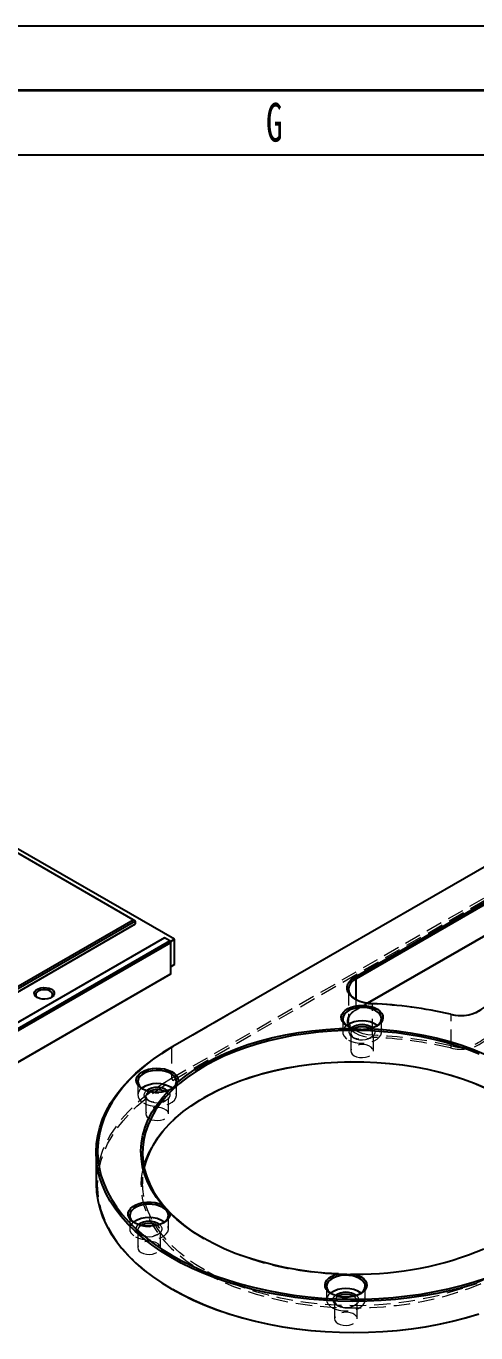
# Model space of a CAD drawing. Header units: millimetres. Extents: x 0 to 420, y 1 to 298.
# Drawn here: x 315.7 to 350.6, y 196.6 to 298 of the extents above; entities that cross this region are included whole.
import ezdxf

# ---------------------------------------------------------------- set-up
doc = ezdxf.new("R2010")
doc.units = ezdxf.units.MM
doc.linetypes.add('HIDDEN', pattern=[1.905, 1.27, -0.635])
doc.layers.add('SLD-0', color=179, linetype='Continuous')
doc.layers.add('도면층1', color=4, linetype='Continuous', lineweight=35)
doc.layers.add('도면층2', color=3, linetype='Continuous', lineweight=25)
doc.styles.add('SLDTEXTSTYLE5', font='TXT', dxfattribs={"width": 0.638186})

msp = doc.modelspace()

# ---------------------------------------------------------------- linework, layer by layer
at = {"color": 7, "linetype": 'Continuous', "lineweight": 25}
for p, q in [((327.250112, 227.152604), (299.531526, 243.154203)), ((369.454093, 243.268553), (327.112539, 218.825294)), ((324.053989, 228.671176), (314.041357, 234.451346)), ((341.24937, 224.243182), (356.77432, 233.205545)), ((356.859173, 233.058576), (341.334223, 224.096213)), ((342.222714, 222.192167), (356.859173, 230.641615)), ((356.77432, 230.592615), (342.222736, 222.192164)), ((311.680735, 221.528248), (324.053989, 228.671176)), ((324.223695, 228.573191), (311.778616, 221.3888)), ((311.778616, 221.160168), (324.223695, 228.34456)), ((324.223695, 228.573191), (324.053989, 228.671176)), ((324.223695, 228.34456), (324.223695, 228.573191)), ((326.486437, 227.266954), (314.113182, 220.124026)), ((326.882416, 227.03836), (326.486437, 227.266954)), ((327.250112, 227.152604), (326.967269, 226.989322)), ((327.250112, 225.192906), (327.250112, 227.152604)), ((326.967269, 226.891391), (286.326303, 203.42986)), ((286.384881, 203.65963), (326.882416, 227.03836)), ((326.882416, 227.03836), (326.967269, 226.891391)), ((326.882416, 227.03836), (326.967269, 226.98936)), ((326.967269, 226.891391), (326.967269, 226.98936)), ((326.967269, 224.47443), (326.967269, 226.891391)), ((327.250112, 225.192906), (326.967269, 225.029624)), ((326.882416, 224.425429), (284.540862, 199.982171)), ((284.625715, 200.031171), (326.967269, 224.47443)), ((326.967269, 224.47443), (326.882416, 224.425429)), ((341.24937, 224.243182), (341.334223, 224.096213)), ((341.334223, 222.46604), (341.334223, 224.096213)), ((327.027686, 218.776294), (327.112539, 218.825294)), ((321.169822, 210.612213), (321.169822, 208.195252)), ((327.025388, 200.032498), (327.110255, 199.983489))]:
    msp.add_line(p, q, dxfattribs=at)
at = {"color": 7, "linetype": 'HIDDEN', "lineweight": 18}
for p, q in [((327.027686, 218.776294), (369.36924, 243.219553)), ((369.36924, 240.802592), (327.027686, 216.359333)), ((327.112539, 216.212364), (369.454093, 240.655623)), ((340.748436, 223.279805), (340.748436, 220.862844)), ((341.249126, 222.512537), (341.333993, 222.463529)), ((342.222736, 222.192164), (341.24937, 221.630251)), ((341.334223, 221.679252), (341.334223, 222.46604)), ((341.334223, 221.679252), (342.222714, 222.192167)), ((342.596315, 222.157094), (342.604926, 222.128205)), ((342.604926, 219.711244), (342.604926, 222.128205)), ((341.24937, 221.630251), (341.334223, 221.679252)), ((348.695347, 221.309441), (348.650194, 221.343242)), ((348.695347, 218.89248), (348.695347, 221.309441)), ((340.298013, 220.997062), (340.298013, 219.951889)), ((340.652313, 220.433863), (340.73718, 220.384855)), ((342.858845, 220.384855), (342.943712, 220.433863)), ((343.298013, 219.951889), (343.298013, 220.997062)), ((340.918013, 219.853905), (340.918013, 218.482116)), ((341.090791, 219.543752), (341.175658, 219.494743)), ((342.420368, 219.494743), (342.505234, 219.543752)), ((342.604926, 219.711244), (342.596315, 219.544164)), ((342.678013, 218.482116), (342.678013, 219.853905)), ((327.027686, 218.776294), (327.027686, 216.359333)), ((348.695347, 218.89248), (348.650194, 218.730312)), ((324.404956, 216.118699), (324.404956, 215.073526)), ((327.027686, 216.359333), (327.112539, 216.212364)), ((327.404956, 215.073526), (327.404956, 216.118699)), ((324.759257, 215.5555), (324.844123, 215.506492)), ((325.024956, 214.975542), (325.024956, 213.603753)), ((326.784956, 213.603753), (326.784956, 214.975542)), ((326.965788, 215.506492), (327.017225, 215.536195)), ((325.197734, 214.665389), (325.282601, 214.61638)), ((326.527311, 214.61638), (326.612178, 214.665389)), ((329.571386, 214.888711), (329.48652, 214.839702)), ((324.769822, 210.612213), (324.769822, 208.195252)), ((323.776765, 205.73385), (323.776765, 204.688678)), ((324.131066, 205.170652), (324.215932, 205.121643)), ((326.337598, 205.121643), (326.422464, 205.170652)), ((326.776765, 204.688678), (326.776765, 205.73385)), ((324.396765, 204.590693), (324.396765, 203.218904)), ((324.569543, 204.28054), (324.65441, 204.231532)), ((325.89912, 204.231532), (325.983987, 204.28054)), ((326.156765, 203.218904), (326.156765, 204.590693)), ((329.48652, 203.967763), (329.571386, 203.918754)), ((339.041631, 200.227364), (339.041631, 199.182192)), ((342.041631, 199.182192), (342.041631, 200.227364)), ((339.395932, 199.664166), (339.480798, 199.615157)), ((339.661631, 199.084207), (339.661631, 197.712418)), ((339.834409, 198.774054), (339.919276, 198.725046)), ((341.163986, 198.725046), (341.248852, 198.774054)), ((341.421631, 197.712418), (341.421631, 199.084207)), ((341.602463, 199.615157), (341.68733, 199.664166))]:
    msp.add_line(p, q, dxfattribs=at)
at = {"color": 7, "linetype": 'Continuous', "lineweight": 25, "flags": 128}
for points in [[(342.596315, 222.157094), (342.228998, 222.191244), (341.877679, 222.261938), (341.553178, 222.366999), (341.265489, 222.50319), (341.023473, 222.666318), (340.834584, 222.851359), (340.704638, 223.052612), (340.637639, 223.263881), (340.635649, 223.478658), (340.69873, 223.690328), (340.82494, 223.892373), (341.01039, 224.078569), (341.24937, 224.243182)], [(341.334223, 224.096213), (341.092177, 223.926986), (340.90997, 223.734377), (340.794187, 223.525345), (340.749009, 223.307441), (340.77607, 223.088539), (340.874391, 222.876547), (341.040421, 222.679125), (341.26816, 222.503405), (341.292797, 222.488033)], [(317.70417, 223.274666), (317.837217, 223.172065), (317.914802, 223.051981), (317.93064, 222.924143), (317.883448, 222.798908), (317.777049, 222.686421), (317.620064, 222.595795), (317.425209, 222.534372), (317.208272, 222.507129), (316.986826, 222.516272), (316.778813, 222.561061), (316.601084, 222.637867), (316.468038, 222.740468), (316.390453, 222.860552), (316.374615, 222.988389), (316.421806, 223.113625), (316.528205, 223.226112), (316.685191, 223.316738), (316.880045, 223.37816), (317.096983, 223.405403), (317.318428, 223.39626), (317.526441, 223.351472), (317.70417, 223.274666)], [(317.619318, 223.127696), (317.452261, 223.197764), (317.255874, 223.2346), (317.04938, 223.2346), (316.852993, 223.197764), (316.685937, 223.127696), (316.564563, 223.031256), (316.500753, 222.917885), (316.500753, 222.798678), (316.564563, 222.685307), (316.646977, 222.613415)], [(317.658277, 222.613415), (317.740691, 222.685307), (317.804501, 222.798678), (317.804501, 222.917885), (317.740691, 223.031256), (317.619318, 223.127696)], [(341.115318, 220.246939), (340.842515, 220.339831), (340.606235, 220.461589), (340.415508, 220.607561), (340.277626, 220.772166), (340.197858, 220.949113), (340.179253, 221.131637), (340.222523, 221.312763), (340.326014, 221.485568), (340.485769, 221.643445), (340.695683, 221.78036), (340.947732, 221.891081), (341.232281, 221.971374), (341.538455, 222.018171), (341.85455, 222.029683), (342.168484, 222.00547), (342.468257, 221.946457), (342.742411, 221.854901), (342.980467, 221.7343), (343.173325, 221.589265), (343.313614, 221.42534), (343.395972, 221.248789), (343.41725, 221.066361), (343.376636, 220.885031), (343.275681, 220.711727), (343.118244, 220.553076), (342.910344, 220.41514), (342.659926, 220.303193), (342.376564, 220.221513)], [(342.899645, 220.409359), (342.963732, 220.452113), (343.134522, 220.603937), (343.246901, 220.772942), (343.295957, 220.951742), (343.279545, 221.132523), (343.198383, 221.307384), (343.056018, 221.468682), (342.858673, 221.609368), (342.614971, 221.723293), (342.335565, 221.805478), (342.032664, 221.852332), (341.719509, 221.861806), (341.409784, 221.833487), (341.117027, 221.768612), (340.854032, 221.670017), (340.632294, 221.54201), (340.461503, 221.390186), (340.349124, 221.221181), (340.300068, 221.042381), (340.31648, 220.8616), (340.397642, 220.68674), (340.540007, 220.525442), (340.696381, 220.409359)], [(350.87732, 218.242997), (350.043951, 218.573968), (349.176822, 218.874649), (348.279233, 219.143898), (347.354598, 219.38069), (346.406434, 219.584124), (345.438348, 219.753426), (344.454024, 219.887953), (343.457206, 219.987192), (342.451686, 220.050767), (341.441289, 220.078434), (340.42986, 220.07009), (339.421245, 220.025764), (338.419283, 219.945628), (337.427785, 219.829984), (336.450522, 219.679273), (335.491213, 219.494069), (334.553507, 219.275076), (333.640971, 219.023126), (332.757077, 218.73918), (331.905187, 218.424316), (331.088543, 218.079733), (330.31025, 217.706741), (329.57327, 217.306759), (328.880407, 216.88131), (328.234297, 216.432011), (327.637396, 215.960573), (327.091977, 215.468787), (326.600113, 214.958526), (326.163677, 214.43173), (325.784328, 213.890404), (325.463511, 213.336607), (325.202444, 212.772445), (325.002121, 212.200065), (324.863305, 211.621644), (324.786524, 211.039384), (324.772069, 210.455498), (324.819995, 209.872208), (324.930121, 209.291734), (325.102027, 208.716283), (325.33506, 208.148045), (325.628332, 207.589181), (325.980729, 207.041818), (326.390909, 206.508037), (326.857312, 205.98987), (327.378164, 205.489287), (327.951483, 205.008194), (328.575088, 204.548419), (329.246607, 204.111713), (329.529108, 203.943258)], [(327.504674, 216.069161), (328.13365, 216.568136), (328.81721, 217.042583), (329.552492, 217.490516), (330.336417, 217.910059), (331.165702, 218.299456), (332.036875, 218.657076), (332.946289, 218.981421), (333.890135, 219.271134), (334.864462, 219.525002), (335.86519, 219.741961), (336.88813, 219.921103), (337.928997, 220.061679), (338.983434, 220.163099), (340.047025, 220.224938), (341.115318, 220.246939)], [(342.376564, 220.221513), (343.439595, 220.156546), (344.493124, 220.052027), (345.532737, 219.908392), (346.554082, 219.726244), (347.552883, 219.506345), (348.524957, 219.249615), (349.466235, 218.957131), (350.372775, 218.630115), (351.240781, 218.269938), (352.066619, 217.878108), (352.846831, 217.456265), (353.578151, 217.006175), (354.257516, 216.529724), (354.882081, 216.028905), (355.449231, 215.505817)], [(350.701727, 200.462077), (349.703756, 200.170293), (348.679086, 199.911177), (347.630923, 199.68554), (346.562546, 199.494087), (345.477298, 199.337418), (344.378573, 199.216022), (343.26981, 199.13028), (342.154477, 199.08046), (341.036064, 199.066717), (339.918069, 199.089094), (338.80399, 199.147522), (337.697313, 199.241818), (336.6015, 199.371687), (335.519978, 199.536722), (334.456133, 199.736407), (333.413292, 199.970117), (332.394717, 200.237122), (331.403595, 200.536585), (330.443028, 200.867571), (329.516019, 201.229043), (328.625471, 201.61987), (327.774167, 202.038831), (326.964772, 202.484613), (326.199819, 202.955823), (325.481699, 203.450987), (324.812661, 203.968554), (324.194796, 204.506907), (323.630039, 205.06436), (323.120155, 205.63917), (322.666741, 206.229538), (322.271214, 206.833618), (321.934812, 207.449519), (321.658587, 208.075315), (321.443405, 208.709047), (321.289937, 209.348734), (321.198664, 209.992373), (321.169871, 210.637952), (321.20365, 211.28345), (321.299893, 211.926848), (321.4583, 212.566133), (321.678375, 213.199306), (321.95943, 213.824384), (322.300585, 214.439413), (322.700774, 215.042469), (323.158743, 215.631664), (323.673061, 216.205156), (324.242119, 216.76115), (324.864135, 217.297907), (325.537164, 217.813747), (326.259101, 218.307057), (327.027686, 218.776294)], [(327.112539, 218.825294), (326.350832, 218.360337), (325.635204, 217.871592), (324.96788, 217.360579), (324.350935, 216.828888), (323.786287, 216.27817), (323.275692, 215.71014), (322.820737, 215.126562), (322.422838, 214.529252), (322.083231, 213.920067), (321.802973, 213.300901), (321.582935, 212.673679), (321.423801, 212.040352), (321.326066, 211.402889), (321.290034, 210.763272), (321.315817, 210.12349), (321.403335, 209.485533), (321.552315, 208.851383), (321.762294, 208.223013), (322.03262, 207.602377), (322.362452, 206.991405), (322.750764, 206.391996), (323.196349, 205.806014), (323.697822, 205.235281), (324.253622, 204.681573), (324.862022, 204.14661), (325.521131, 203.632055), (326.228898, 203.13951), (326.983122, 202.670506), (327.78146, 202.2265), (328.621427, 201.808874), (329.500413, 201.418926), (330.415685, 201.057869), (331.364395, 200.726825), (332.343595, 200.426823), (333.35024, 200.158797), (334.381199, 199.92358), (335.433266, 199.721904), (336.503172, 199.554394), (337.587587, 199.421573), (338.683142, 199.323853), (339.786429, 199.261538), (340.894017, 199.234823), (342.002463, 199.243789), (343.10832, 199.288409), (344.208149, 199.368544), (345.298531, 199.483946), (346.376075, 199.634254), (347.43743, 199.819003), (348.479297, 200.037617), (349.498435, 200.289417), (350.491676, 200.57362), (351.455931, 200.889342)], [(326.835908, 215.451319), (326.560154, 215.361379), (326.259356, 215.304131), (325.945011, 215.281763), (325.629136, 215.295132), (325.323803, 215.343726), (325.040684, 215.425687), (324.790601, 215.537883), (324.583111, 215.676024), (324.426148, 215.834832), (324.325709, 216.008235), (324.285635, 216.189606), (324.307457, 216.372012), (324.390341, 216.548481), (324.531118, 216.712267), (324.724408, 216.857111), (324.962823, 216.977475), (325.23725, 217.068759), (325.537198, 217.127473), (325.851204, 217.151375), (326.167264, 217.139549), (326.473297, 217.092448), (326.757607, 217.011872), (327.009326, 216.900902), (327.218831, 216.763778), (327.378116, 216.605742), (327.481092, 216.432836), (327.523822, 216.251667), (327.504674, 216.069161)], [(326.965788, 215.506492), (327.070675, 215.57375), (327.241466, 215.725574), (327.353845, 215.894579), (327.4029, 216.073379), (327.386488, 216.25416), (327.305327, 216.429021), (327.162962, 216.590319), (326.965616, 216.731005), (326.721914, 216.84493), (326.442508, 216.927115), (326.139608, 216.973969), (325.826452, 216.983444), (325.516727, 216.955124), (325.22397, 216.890249), (324.960975, 216.791654), (324.739237, 216.663647), (324.568446, 216.511823), (324.456067, 216.342818), (324.407012, 216.164018), (324.423423, 215.983237), (324.504585, 215.808377), (324.64695, 215.647079), (324.803324, 215.530996)], [(324.903975, 209.403732), (324.927091, 209.50325), (325.09738, 210.078009), (325.328638, 210.645626), (325.619987, 211.203948), (325.970322, 211.750857), (326.378314, 212.284279), (326.842414, 212.802189), (327.360864, 213.302624), (327.931696, 213.783684), (328.552745, 214.243546), (329.221654, 214.680465), (329.935887, 215.092782), (330.692734, 215.478936), (331.489324, 215.837459), (332.322636, 216.166994), (333.189508, 216.466288), (334.086652, 216.734208), (335.010666, 216.969737), (335.958042, 217.17198), (336.925189, 217.340173), (337.908438, 217.473675), (338.904057, 217.571981), (339.908272, 217.634718), (340.917272, 217.661648), (341.92723, 217.652668), (342.934315, 217.607814), (343.934707, 217.527254), (344.924611, 217.411295), (345.900271, 217.260376), (346.857987, 217.07507), (347.794126, 216.85608), (348.705137, 216.604236), (349.587564, 216.320494), (350.438059, 216.005931), (351.253397, 215.661739)], [(351.327179, 215.618387), (350.505875, 215.965097), (349.649157, 216.281963), (348.760273, 216.567781), (347.842597, 216.821467), (346.899608, 217.042059), (345.934884, 217.228721), (344.952085, 217.380744), (343.954938, 217.497552), (342.947226, 217.578701), (341.932772, 217.623884), (340.915424, 217.632929), (339.899041, 217.605802), (338.887479, 217.542606), (337.884574, 217.443581), (336.894131, 217.309102), (335.919907, 217.139679), (334.965599, 216.935955), (334.034824, 216.698703), (333.131116, 216.428823), (332.257901, 216.127338), (331.418491, 215.795393), (330.616072, 215.434246), (329.853687, 215.045267), (329.529108, 214.864206)], [(326.297932, 206.557846), (325.863876, 207.121787), (325.493908, 207.700754), (325.189577, 208.292322), (324.952156, 208.894013), (324.78264, 209.503309), (324.681739, 210.117658), (324.649875, 210.734488), (324.687182, 211.351217), (324.793503, 211.965262), (324.968393, 212.574051), (325.21112, 213.175037), (325.520668, 213.765701), (325.89574, 214.343573), (326.334766, 214.906231), (326.835908, 215.451319)], [(321.169822, 208.195252), (321.201285, 207.547876), (321.295577, 206.902538), (321.452401, 206.261266), (321.671263, 205.62608), (321.951475, 204.998977), (322.292155, 204.381931), (322.692231, 203.776883), (323.150444, 203.185737), (323.665353, 202.610353), (324.235338, 202.05254), (324.858604, 201.514055), (325.533192, 200.996592), (326.256978, 200.501778), (327.027686, 200.031171), (327.84289, 199.586251), (328.700026, 199.168418), (329.596396, 198.778987), (330.52918, 198.419183), (331.495444, 198.090138), (332.492147, 197.792887), (333.516153, 197.528366), (334.56424, 197.297407), (335.633111, 197.100737), (336.719403, 196.938974), (337.819697, 196.812628), (338.930532, 196.722095), (340.048413, 196.667661), (341.169822, 196.649498), (342.291231, 196.667661), (343.409111, 196.722095), (344.519946, 196.812628), (345.62024, 196.938974), (346.706532, 197.100737), (347.775403, 197.297407), (348.82349, 197.528366), (349.847496, 197.792887), (350.844199, 198.090138)], [(326.890412, 205.914578), (326.88746, 205.731746), (326.822943, 205.552739), (326.699325, 205.3844), (326.521332, 205.233164), (326.295767, 205.104811), (326.031253, 205.004247), (325.737899, 204.935317), (325.426919, 204.900655), (325.1102, 204.901585), (324.799848, 204.938073), (324.507725, 205.008723), (324.244997, 205.110836), (324.021707, 205.240508), (323.84639, 205.392782), (323.725746, 205.561838), (323.664388, 205.741215), (323.664661, 205.924055), (323.726553, 206.103371), (323.8477, 206.272307), (324.023471, 206.424407), (324.247147, 206.553857), (324.510178, 206.655709), (324.802512, 206.726069), (325.112972, 206.762249), (325.429694, 206.762865), (325.74057, 206.727893), (326.033717, 206.658672), (326.297932, 206.557846)], [(326.378397, 205.146148), (326.442484, 205.188901), (326.613275, 205.340725), (326.725654, 205.50973), (326.774709, 205.688531), (326.758298, 205.869311), (326.677136, 206.044172), (326.534771, 206.20547), (326.337425, 206.346156), (326.093724, 206.460081), (325.814317, 206.542267), (325.511417, 206.58912), (325.198261, 206.598595), (324.888536, 206.570276), (324.595779, 206.505401), (324.332784, 206.406805), (324.111046, 206.278798), (323.940255, 206.126975), (323.827876, 205.957969), (323.778821, 205.779169), (323.795232, 205.598388), (323.876394, 205.423528), (324.018759, 205.26223), (324.175133, 205.146148)], [(339.96308, 201.198883), (338.900048, 201.263849), (337.84652, 201.368369), (336.806907, 201.512003), (335.785561, 201.694151), (334.78676, 201.91405), (333.814686, 202.17078), (332.873408, 202.463265), (331.966869, 202.79028), (331.098862, 203.150457), (330.273024, 203.542288), (329.492812, 203.964131), (328.761492, 204.41422), (328.082128, 204.890672), (327.457563, 205.39149), (326.890412, 205.914578)], [(341.224326, 201.173457), (341.497128, 201.080565), (341.733409, 200.958806), (341.924135, 200.812835), (342.062018, 200.64823), (342.141786, 200.471283), (342.16039, 200.288758), (342.11712, 200.107632), (342.01363, 199.934828), (341.853874, 199.776951), (341.64396, 199.640035), (341.391911, 199.529315), (341.107362, 199.449022), (340.801188, 199.402225), (340.485094, 199.390713), (340.17116, 199.414926), (339.871387, 199.473938), (339.597233, 199.565494), (339.359177, 199.686095), (339.166318, 199.83113), (339.026029, 199.995056), (338.943671, 200.171607), (338.922393, 200.354034), (338.963008, 200.535365), (339.063963, 200.708668), (339.221399, 200.86732), (339.429299, 201.005255), (339.679717, 201.117203), (339.96308, 201.198883)], [(341.643263, 199.639662), (341.70735, 199.682416), (341.878141, 199.834239), (341.990519, 200.003244), (342.039575, 200.182045), (342.023163, 200.362826), (341.942001, 200.537686), (341.799637, 200.698984), (341.602291, 200.83967), (341.358589, 200.953595), (341.079183, 201.035781), (340.776282, 201.082635), (340.463127, 201.092109), (340.153402, 201.06379), (339.860645, 200.998915), (339.59765, 200.900319), (339.375912, 200.772312), (339.205121, 200.620489), (339.092742, 200.451484), (339.043686, 200.272683), (339.060098, 200.091903), (339.14126, 199.917042), (339.283625, 199.755744), (339.439999, 199.639662)], [(350.786153, 198.052783), (349.79543, 197.757316), (348.777568, 197.494382), (347.735769, 197.264809), (346.673312, 197.069319), (345.593538, 196.908527), (344.499845, 196.782938), (343.395675, 196.692949), (342.284502, 196.638842), (341.169822, 196.620787), (340.055141, 196.638842), (338.943968, 196.692949), (337.839798, 196.782938), (336.746105, 196.908527), (335.666332, 197.069319), (334.603874, 197.264809), (333.562075, 197.494382), (332.544213, 197.757316), (331.55349, 198.052783), (330.593024, 198.379854), (329.665836, 198.737499), (328.774844, 199.124594), (327.922852, 199.53992), (327.112539, 199.982171), (327.110255, 199.983489)]]:
    msp.add_lwpolyline(points, dxfattribs=at)
at = {"color": 7, "linetype": 'HIDDEN', "lineweight": 18, "flags": 128}
for points in [[(341.24937, 221.630251), (341.01039, 221.465638), (340.82494, 221.279442), (340.69873, 221.077398), (340.635649, 220.865728), (340.637639, 220.650951), (340.704638, 220.439682), (340.834584, 220.238428), (341.023473, 220.053388), (341.265489, 219.89026), (341.553178, 219.754068), (341.877679, 219.649008), (342.228998, 219.578314), (342.596315, 219.544164)], [(342.604926, 219.711244), (342.23006, 219.747724), (341.873922, 219.824492), (341.54938, 219.938775), (341.26816, 220.086444), (341.040421, 220.262164), (340.874391, 220.459587), (340.77607, 220.671578), (340.749009, 220.89048), (340.794187, 221.108384), (340.90997, 221.317416), (341.092177, 221.510025), (341.334223, 221.679252)], [(340.601963, 220.474476), (340.461503, 220.345014), (340.349124, 220.176009), (340.300068, 219.997209), (340.31648, 219.816428), (340.397642, 219.641567), (340.540007, 219.480269), (340.737352, 219.339583)], [(340.737352, 219.339583), (340.981054, 219.225658), (341.260461, 219.143473), (341.563361, 219.096619), (341.876517, 219.087145), (342.186241, 219.115464), (342.478998, 219.180339), (342.741993, 219.278934), (342.963732, 219.406941), (343.134522, 219.558765), (343.246901, 219.72777), (343.295957, 219.90657), (343.279545, 220.087351), (343.198383, 220.262212), (343.056018, 220.42351), (342.994062, 220.474476)], [(341.090906, 219.543685), (340.937271, 219.658026), (340.837719, 219.790831), (340.798506, 219.933756), (340.822096, 220.077821), (340.907006, 220.213973), (340.983363, 220.28669)], [(341.212277, 220.233035), (341.062172, 220.132525), (340.959245, 220.007586), (340.918526, 219.871249), (340.943034, 219.733625), (341.030951, 219.604922), (341.175759, 219.494685)], [(342.612662, 220.28669), (342.715767, 220.181158), (342.785701, 220.042197), (342.793575, 219.897562), (342.738893, 219.75634), (342.625093, 219.627406), (342.459324, 219.518859), (342.252003, 219.437522), (342.016156, 219.388505), (341.766602, 219.374887), (341.519021, 219.397524), (341.288971, 219.454994), (341.090906, 219.543685)], [(341.175759, 219.494685), (341.366716, 219.411089), (341.58966, 219.360336), (341.828057, 219.346187), (342.064225, 219.369694), (342.28065, 219.429113), (342.46128, 219.520036), (342.592718, 219.635721), (342.665217, 219.767588), (342.673399, 219.905856), (342.616658, 220.040271), (342.499201, 220.160865), (342.396942, 220.226102)], [(341.175759, 218.122896), (341.366716, 218.039301), (341.58966, 217.988547), (341.828057, 217.974399), (342.064225, 217.997906), (342.28065, 218.057324), (342.46128, 218.148248), (342.592718, 218.263933), (342.665217, 218.395799), (342.673399, 218.534067), (342.616658, 218.668483), (342.499201, 218.789076), (342.329741, 218.886903), (342.120844, 218.95471), (341.888005, 218.987466), (341.648491, 218.982742), (341.420067, 218.94089), (341.219673, 218.865012), (341.062172, 218.760737), (340.959245, 218.635797), (340.918526, 218.49946), (340.943034, 218.361836), (341.030951, 218.233133), (341.175759, 218.122896)], [(327.027686, 216.359333), (326.256978, 215.888726), (325.533192, 215.393912), (324.858604, 214.876449), (324.235338, 214.337964), (323.665353, 213.780151), (323.150444, 213.204767), (322.692231, 212.613621), (322.292155, 212.008573), (321.951475, 211.391527), (321.671263, 210.764424), (321.452401, 210.129238), (321.295577, 209.487966), (321.201285, 208.842628), (321.169822, 208.195252)], [(327.110255, 199.983489), (326.346455, 200.449954), (325.627012, 200.941799), (324.956472, 201.456158), (324.336945, 201.991412), (323.77038, 202.545877), (323.258561, 203.117809), (322.803097, 203.705408), (322.405421, 204.306826), (322.066785, 204.92017), (321.788255, 205.54351), (321.570706, 206.174885), (321.414823, 206.812309), (321.321097, 207.453776), (321.289822, 208.097267), (321.321097, 208.740758), (321.414823, 209.382225), (321.570706, 210.019649), (321.788255, 210.651024), (322.066785, 211.274364), (322.405421, 211.887708), (322.803097, 212.489126), (323.258561, 213.076725), (323.77038, 213.648657), (324.336945, 214.203122), (324.956472, 214.738377), (325.627012, 215.252735), (326.346455, 215.74458), (327.112539, 216.212364)], [(324.708907, 215.596113), (324.568446, 215.466651), (324.456067, 215.297646), (324.407012, 215.118846), (324.423423, 214.938065), (324.504585, 214.763204), (324.64695, 214.601906), (324.844296, 214.46122)], [(324.844296, 214.46122), (325.087997, 214.347295), (325.367404, 214.26511), (325.670304, 214.218256), (325.98346, 214.208782), (326.293185, 214.237101), (326.585942, 214.301976), (326.848937, 214.400571), (327.070675, 214.528578), (327.241466, 214.680402), (327.353845, 214.849407), (327.4029, 215.028207), (327.386488, 215.208988), (327.305327, 215.383849), (327.162962, 215.545147), (327.068553, 215.619984)], [(325.197849, 214.665322), (325.044214, 214.779663), (324.944662, 214.912468), (324.905449, 215.055393), (324.929039, 215.199458), (325.013949, 215.33561), (325.090307, 215.408327)], [(325.306027, 215.347739), (325.169116, 215.254162), (325.066189, 215.129223), (325.025469, 214.992886), (325.049977, 214.855262), (325.137895, 214.726559), (325.282702, 214.616322)], [(326.719605, 215.408327), (326.822711, 215.302795), (326.892644, 215.163834), (326.900518, 215.019199), (326.845837, 214.877977), (326.732037, 214.749043), (326.566268, 214.640497), (326.358946, 214.559159), (326.123099, 214.510142), (325.873545, 214.496524), (325.625965, 214.519161), (325.395915, 214.576631), (325.197849, 214.665322)], [(325.282702, 214.616322), (325.473659, 214.532727), (325.696603, 214.481973), (325.935, 214.467825), (326.171169, 214.491331), (326.387594, 214.55075), (326.568223, 214.641673), (326.699662, 214.757358), (326.77216, 214.889225), (326.780342, 215.027493), (326.723601, 215.161908), (326.606144, 215.282502), (326.503885, 215.347739)], [(329.529108, 214.864206), (329.134228, 214.629932), (328.460424, 214.189817), (327.834832, 213.72659), (327.259823, 213.24201), (326.73758, 212.737913), (326.270083, 212.216213), (325.859106, 211.678889), (325.506208, 211.127978), (325.212727, 210.565571), (324.979777, 209.9938), (324.808241, 209.414836), (324.698771, 208.830873), (324.651781, 208.244128), (324.667449, 207.656825), (324.745716, 207.071193), (324.886286, 206.489454), (325.088625, 205.913813), (325.351965, 205.346455), (325.675308, 204.789532), (326.057427, 204.245156), (326.496872, 203.715393), (326.991977, 203.202251), (327.540863, 202.707678), (328.141449, 202.23355), (328.791456, 201.781664), (329.488418, 201.353736)], [(325.282702, 213.244533), (325.473659, 213.160938), (325.696603, 213.110184), (325.935, 213.096036), (326.171169, 213.119543), (326.387594, 213.178961), (326.568223, 213.269885), (326.699662, 213.38557), (326.77216, 213.517436), (326.780342, 213.655705), (326.723601, 213.79012), (326.606144, 213.910713), (326.436684, 214.00854), (326.227788, 214.076347), (325.994948, 214.109103), (325.755435, 214.104379), (325.527011, 214.062527), (325.326617, 213.986649), (325.169116, 213.882374), (325.066189, 213.757434), (325.025469, 213.621097), (325.049977, 213.483474), (325.137895, 213.354771), (325.282702, 213.244533)], [(329.488418, 201.353736), (330.229691, 200.951389), (331.012465, 200.576148), (331.833768, 200.229437), (332.690487, 199.912572), (333.57937, 199.626754), (334.497047, 199.373067), (335.440035, 199.152475), (336.404759, 198.965813), (337.387559, 198.81379), (338.384705, 198.696982), (339.392417, 198.615833), (340.406871, 198.57065), (341.424219, 198.561605), (342.440602, 198.588732), (343.452165, 198.651928), (344.45507, 198.750953), (345.445512, 198.885432), (346.419736, 199.054855), (347.374045, 199.258579), (348.304819, 199.495831), (349.208528, 199.765711), (350.081743, 200.067196), (350.921152, 200.399141), (351.723571, 200.760288), (352.485956, 201.149267), (353.205415, 201.564602), (353.879219, 202.004717), (354.504812, 202.467944), (355.07982, 202.952525), (355.602064, 203.456621), (356.06956, 203.978321), (356.480537, 204.515645), (356.833436, 205.066556), (357.126916, 205.628963), (357.359866, 206.200734), (357.531402, 206.779699), (357.640873, 207.363661), (357.687863, 207.950407), (357.672194, 208.537709), (357.593927, 209.123341), (357.453357, 209.705081), (357.251018, 210.280721), (356.987678, 210.848079), (356.664335, 211.405002), (356.282216, 211.949378), (355.842771, 212.479142), (355.347666, 212.992283), (354.79878, 213.486856), (354.198194, 213.960985), (353.548188, 214.41287), (352.851226, 214.840798), (352.810536, 214.864206)], [(329.57327, 201.500706), (328.881371, 201.925525), (328.236086, 202.374128), (327.639863, 202.844813), (327.094964, 203.335793), (326.603455, 203.845207), (326.167202, 204.371122), (325.787859, 204.911544), (325.466865, 205.464422), (325.205438, 206.027658), (325.004569, 206.599118), (324.86502, 207.176631), (324.787321, 207.758009), (324.771766, 208.341046), (324.818415, 208.923529), (324.903975, 209.403732)], [(357.435669, 209.403732), (357.474623, 209.213873), (357.552322, 208.632495), (357.567877, 208.049458), (357.521228, 207.466975), (357.412553, 206.887254), (357.242263, 206.312495), (357.011005, 205.744878), (356.719656, 205.186556), (356.369322, 204.639647), (355.96133, 204.106225), (355.497229, 203.588315), (354.978779, 203.087881), (354.407947, 202.60682), (353.786899, 202.146958), (353.117989, 201.71004), (352.403756, 201.297722), (351.646909, 200.911568), (350.850319, 200.553045), (350.017007, 200.223511), (349.150135, 199.924216), (348.252991, 199.656296), (347.328978, 199.420768), (346.381601, 199.218524), (345.414454, 199.050331), (344.431206, 198.916829), (343.435586, 198.818523), (342.431371, 198.755786), (341.422371, 198.728856), (340.412413, 198.737836), (339.405328, 198.78269), (338.404936, 198.86325), (337.415033, 198.979209), (336.439372, 199.130128), (335.481656, 199.315434), (334.545517, 199.534424), (333.634506, 199.786268), (332.75208, 200.07001), (331.901584, 200.384573), (331.086247, 200.728765), (330.309159, 201.101281), (329.57327, 201.500706)], [(324.080716, 205.211264), (323.940255, 205.081802), (323.827876, 204.912797), (323.778821, 204.733997), (323.795232, 204.553216), (323.876394, 204.378356), (324.018759, 204.217058), (324.216105, 204.076372)], [(324.216105, 204.076372), (324.459806, 203.962446), (324.739213, 203.880261), (325.042113, 203.833407), (325.355269, 203.823933), (325.664994, 203.852252), (325.957751, 203.917127), (326.220746, 204.015722), (326.442484, 204.143729), (326.613275, 204.295553), (326.725654, 204.464558), (326.774709, 204.643358), (326.758298, 204.824139), (326.677136, 204.999), (326.534771, 205.160298), (326.472814, 205.211264)], [(324.569658, 204.280474), (324.416023, 204.394814), (324.316471, 204.52762), (324.277258, 204.670545), (324.300848, 204.814609), (324.385758, 204.950761), (324.462116, 205.023478)], [(324.677836, 204.96289), (324.540925, 204.869314), (324.437998, 204.744374), (324.397278, 204.608037), (324.421786, 204.470413), (324.509704, 204.34171), (324.654511, 204.231473)], [(326.091414, 205.023478), (326.19452, 204.917946), (326.264453, 204.778985), (326.272327, 204.63435), (326.217646, 204.493128), (326.103846, 204.364194), (325.938077, 204.255648), (325.730755, 204.174311), (325.494908, 204.125293), (325.245354, 204.111675), (324.997774, 204.134312), (324.767724, 204.191782), (324.569658, 204.280474)], [(324.654511, 204.231473), (324.845468, 204.147878), (325.068412, 204.097124), (325.306809, 204.082976), (325.542978, 204.106483), (325.759403, 204.165901), (325.940032, 204.256825), (326.071471, 204.37251), (326.143969, 204.504376), (326.152151, 204.642644), (326.09541, 204.77706), (325.977953, 204.897653), (325.875694, 204.96289)], [(329.529108, 203.943258), (329.963486, 203.699737), (330.722996, 203.314058), (331.522249, 202.956143), (332.358204, 202.627353), (333.227681, 202.328941), (334.127372, 202.06204), (335.053854, 201.827666), (336.003604, 201.626712), (336.973007, 201.45994), (337.958375, 201.327987), (338.955961, 201.231353), (339.96197, 201.170406), (340.972573, 201.145379), (341.983926, 201.156366), (342.992183, 201.203326), (343.993507, 201.28608), (344.984088, 201.404313), (345.960159, 201.557576), (346.918007, 201.745285), (347.853986, 201.966726), (348.764538, 202.221057), (349.646197, 202.50731), (350.495609, 202.824396), (351.309543, 203.17111)], [(324.654511, 202.859685), (324.845468, 202.776089), (325.068412, 202.725335), (325.306809, 202.711187), (325.542978, 202.734694), (325.759403, 202.794113), (325.940032, 202.885036), (326.071471, 203.000721), (326.143969, 203.132587), (326.152151, 203.270856), (326.09541, 203.405271), (325.977953, 203.525864), (325.808493, 203.623692), (325.599597, 203.691498), (325.366757, 203.724254), (325.127244, 203.719531), (324.89882, 203.677678), (324.698426, 203.6018), (324.540925, 203.497525), (324.437998, 203.372586), (324.397278, 203.236248), (324.421786, 203.098625), (324.509704, 202.969922), (324.654511, 202.859685)], [(339.345582, 199.704778), (339.205121, 199.575317), (339.092742, 199.406311), (339.043686, 199.227511), (339.060098, 199.04673), (339.14126, 198.87187), (339.283625, 198.710572), (339.480971, 198.569886)], [(339.480971, 198.569886), (339.724672, 198.45596), (340.004079, 198.373775), (340.306979, 198.326921), (340.620135, 198.317447), (340.929859, 198.345766), (341.222616, 198.410641), (341.485611, 198.509237), (341.70735, 198.637243), (341.878141, 198.789067), (341.990519, 198.958072), (342.039575, 199.136872), (342.023163, 199.317653), (341.942001, 199.492514), (341.799637, 199.653812), (341.73768, 199.704778)], [(339.834524, 198.773988), (339.680889, 198.888328), (339.581337, 199.021134), (339.542124, 199.164059), (339.565714, 199.308123), (339.650624, 199.444275), (339.726982, 199.516992)], [(339.942701, 199.456405), (339.80579, 199.362828), (339.702863, 199.237888), (339.662144, 199.101551), (339.686652, 198.963927), (339.77457, 198.835224), (339.919377, 198.724987)], [(341.35628, 199.516992), (341.459385, 199.41146), (341.529319, 199.2725), (341.537193, 199.127864), (341.482511, 198.986643), (341.368711, 198.857708), (341.202943, 198.749162), (340.995621, 198.667825), (340.759774, 198.618807), (340.51022, 198.605189), (340.26264, 198.627826), (340.032589, 198.685296), (339.834524, 198.773988)], [(339.919377, 198.724987), (340.110334, 198.641392), (340.333278, 198.590638), (340.571675, 198.57649), (340.807844, 198.599997), (341.024268, 198.659415), (341.204898, 198.750339), (341.336336, 198.866024), (341.408835, 198.99789), (341.417017, 199.136158), (341.360276, 199.270574), (341.242819, 199.391167), (341.14056, 199.456405)], [(339.919377, 197.353199), (340.110334, 197.269603), (340.333278, 197.218849), (340.571675, 197.204701), (340.807844, 197.228208), (341.024268, 197.287627), (341.204898, 197.37855), (341.336336, 197.494235), (341.408835, 197.626102), (341.417017, 197.76437), (341.360276, 197.898785), (341.242819, 198.019378), (341.073359, 198.117206), (340.864462, 198.185012), (340.631623, 198.217768), (340.39211, 198.213045), (340.163685, 198.171192), (339.963291, 198.095315), (339.80579, 197.991039), (339.702863, 197.8661), (339.662144, 197.729762), (339.686652, 197.592139), (339.77457, 197.463436), (339.919377, 197.353199)]]:
    msp.add_lwpolyline(points, dxfattribs=at)
at = {"color": 7, "linetype": 'HIDDEN', "lineweight": 18}
for centre, radius, start, end in [((342.658454, 224.895681), 2.767994, 240.4373847, 268.89193699), ((341.309588, 189.431428), 32.722426, 76.95540344, 87.73131705), ((349.450814, 224.218103), 3.00517, 255.44025743, 298.90825247), ((341.798013, 222.37272), 2.251306, 240.70343296, 299.29656704), ((341.308749, 187.043567), 32.526092, 76.95540344, 87.73131705), ((341.309588, 187.014467), 32.722426, 76.95540344, 87.73131705), ((349.451153, 221.545108), 2.926537, 254.11611726, 309.97823405), ((349.450969, 221.547949), 2.760884, 254.11611726, 309.97823405), ((325.907076, 217.506093), 2.262581, 240.80203307, 297.89951672), ((325.276765, 207.109508), 2.251306, 240.70343294, 299.29656705), ((340.541631, 201.603022), 2.251306, 240.70343296, 299.29656704)]:
    msp.add_arc(centre, radius, start, end, dxfattribs=at)
at = {"color": 7, "linetype": 'Continuous', "lineweight": 25}
for centre, radius, start, end in [((341.308749, 189.656497), 32.526092, 76.95540344, 87.73131705), ((349.451153, 224.158039), 2.926537, 254.11611726, 309.97823405), ((341.798013, 218.674244), 2.161334, 56.40047704, 123.59952296), ((341.798013, 219.115554), 1.426609, 55.17729922, 124.82270078), ((341.797561, 219.025189), 1.342181, 63.47602799, 115.85337804), ((325.907174, 213.784867), 2.171741, 57.67177252, 123.48745644), ((325.904956, 214.237191), 1.426609, 55.17729922, 124.82270078), ((325.904956, 214.151037), 1.338212, 63.41280177, 116.58719823), ((325.276765, 203.411032), 2.161334, 56.40047704, 123.59952296), ((325.276765, 203.852342), 1.426609, 55.17729922, 124.82270078), ((325.276765, 203.766188), 1.338212, 63.41280177, 116.58719823), ((341.466637, 226.308782), 25.136493, 269.44767022, 292.87907564), ((340.541631, 197.904547), 2.161334, 56.40047704, 123.59952296), ((340.541631, 198.345856), 1.426609, 55.17729922, 124.82270078), ((340.541631, 198.259702), 1.338212, 63.41280177, 116.58719823)]:
    msp.add_arc(centre, radius, start, end, dxfattribs=at)
for points in [[(342.376564, 220.221513), (342.169053, 220.16666), (341.959082, 220.139538), (341.639973, 220.145617), (341.532464, 220.155598), (341.321727, 220.190483), (341.217844, 220.215328), (341.115318, 220.246939)], [(327.504674, 216.069161), (327.427352, 215.919374), (327.333388, 215.790951), (327.164379, 215.634342), (327.103044, 215.588047), (326.974328, 215.509794), (326.90664, 215.477455), (326.835908, 215.451319)], [(326.297932, 206.557846), (326.42812, 206.425679), (326.544128, 206.304603), (326.694227, 206.141691), (326.740402, 206.090344), (326.822423, 205.996528), (326.858618, 205.953692), (326.890412, 205.914578)], [(339.96308, 201.198883), (340.17059, 201.179269), (340.380562, 201.166842), (340.69967, 201.160316), (340.80718, 201.160191), (341.017916, 201.16395), (341.1218, 201.167802), (341.224326, 201.173457)]]:
    msp.add_open_spline(points, degree=3, knots=[0, 0, 0, 0, 0.5, 0.5, 0.75, 0.75, 1, 1, 1, 1], dxfattribs=at)
at = {"layer": 'SLD-0', "color": 7}
msp.add_line((420, 298), (0, 298), dxfattribs=at)
at = {"layer": '도면층1', "color": 7}
msp.add_line((415, 293), (5, 293), dxfattribs=at)
at = {"layer": '도면층2', "color": 7}
msp.add_line((410, 288), (10, 288), dxfattribs=at)

# ---------------------------------------------------------------- texts
at = {"layer": '도면층2', "color": 7, "insert": (334.991588, 292.043203), "char_height": 3, "attachment_point": 2, "style": 'SLDTEXTSTYLE5'}
msp.add_mtext('G', dxfattribs=at)

doc.saveas('drawing.dxf')
